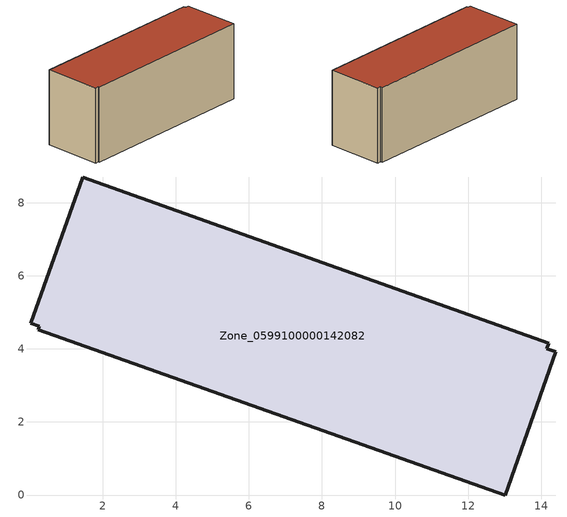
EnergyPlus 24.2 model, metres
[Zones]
Zone_0599100000142082
 floor ground (C_G): 0.03,4.7 1.45,8.7 14.21,4.16 14.15,4.01 14.4,3.92 13.01,0 0.24,4.53 0.27,4.62 z0.59
 wall outside (C_F): 13.01,0 14.4,3.92 14.15,4.01 14.21,4.16 1.45,8.7 0.03,4.7 0.27,4.62 0.24,4.53 13.01,0 z0.59:6.2
 roof outside (C_R): 0.24,4.53 13.01,0 14.4,3.92 14.15,4.01 14.21,4.16 1.45,8.7 0.03,4.7 0.27,4.62 z6.2
[BUILDING]
Pand.0599100000142082: North Axis=0; Terrain=City; Loads Convergence Tolerance Value=0.04; Temperature Convergence Tolerance Value=0.4; Solar Distribution=FullExterior; Maximum Number of Warmup Days=25; Minimum Number of Warmup Days=1
[Site:Location]
Rotterdam.The.Hague.AP_ZH_NLD Design_Conditions: Latitude=51.96; Longitude=4.45; Time Zone=1; Elevation=-4.5
[SITE:GROUNDTEMPERATURE:BUILDINGSURFACE]
18, 18, 18, 18, 18, 18, 18, 18, 18, 18, 18, 18
[MATERIAL] Thermal Absorptance=0.9; Solar Absorptance=0.7; Visible Absorptance=0.7
Name | Roughness | Thickness | Conductivity | Density | Specific Heat
G.TI.1965-1974 | MediumSmooth | 0.15 | 0.882353 | 540 | 1210
F.TI.1965-1974 | Rough | 0.3 | 0.697674 | 1920 | 840
R.TI.1965-1974 | MediumRough | 0.2 | 0.232558 | 1500 | 1000
[CONSTRUCTION]
C_G: G.TI.1965-1974
C_F: F.TI.1965-1974
C_R: R.TI.1965-1974
[ZONE]
Zone_0599100000142082: Type=1; Multiplier=1; Ceiling Height=Autocalculate; Volume=Autocalculate; Floor Area=autocalculate; Part of Total Floor Area=Yes
[ZONEINFILTRATION:DESIGNFLOWRATE]
Infil_Zone_0599100000142082: Zone or ZoneList or Space or SpaceList=Zone_0599100000142082; Schedule=AlwaysOn; Design Flow Rate Calculation Method=Flow/Area; Flow Rate per Floor Area=0.003; Constant Term Coefficient=1; Temperature Term Coefficient=0; Velocity Term Coefficient=0; Velocity Squared Term Coefficient=0
[HVACTEMPLATE:ZONE:IDEALLOADSAIRSYSTEM]
Zone_0599100000142082: Maximum Heating Supply Air Temperature=50; Minimum Cooling Supply Air Temperature=13; Maximum Heating Supply Air Humidity Ratio=0.0156; Minimum Cooling Supply Air Humidity Ratio=0.0077; Heating Limit=NoLimit; Cooling Limit=NoLimit; Dehumidification Control Type=ConstantSensibleHeatRatio; Cooling Sensible Heat Ratio=0.7; Dehumidification Setpoint=60; Humidification Control Type=None; Humidification Setpoint=30; Outdoor Air Method=None; Outdoor Air Flow Rate per Person=0.00944; Outdoor Air Flow Rate per Zone Floor Area=0; Outdoor Air Flow Rate per Zone=0; Demand Controlled Ventilation Type=None; Outdoor Air Economizer Type=NoEconomizer; Heat Recovery Type=None; Sensible Heat Recovery Effectiveness=0.7; Latent Heat Recovery Effectiveness=0.65
[ZONECONTROL:THERMOSTAT]
ThermostatControl_Zone_0599100000142082: Zone or ZoneList=Zone_0599100000142082; Control Type Schedule=DualSetpointControlType; Control 1=Thermostat_Zone_0599100000142082; Temperature Difference Between Cutout And Setpoint=0
[THERMOSTATSETPOINT:DUALSETPOINT]
Thermostat_Zone_0599100000142082: Heating Setpoint Temperature Schedule=HeatingSetpoint_Zone_0599100000142082; Cooling Setpoint Temperature Schedule=CoolingSetpoint_Zone_0599100000142082
[SCHEDULE:COMPACT]
HeatingSetpoint_Zone_0599100000142082: Through: 12/31, For: AllDays, Until: 24:00, 21
CoolingSetpoint_Zone_0599100000142082: Through: 12/31, For: AllDays, Until: 24:00, 24
DualSetpointControlType: Through: 12/31, For: AllDays, Until: 24:00, 4
AlwaysOn: Through: 12/31, For: AllDays, Until: 24:00, 1
